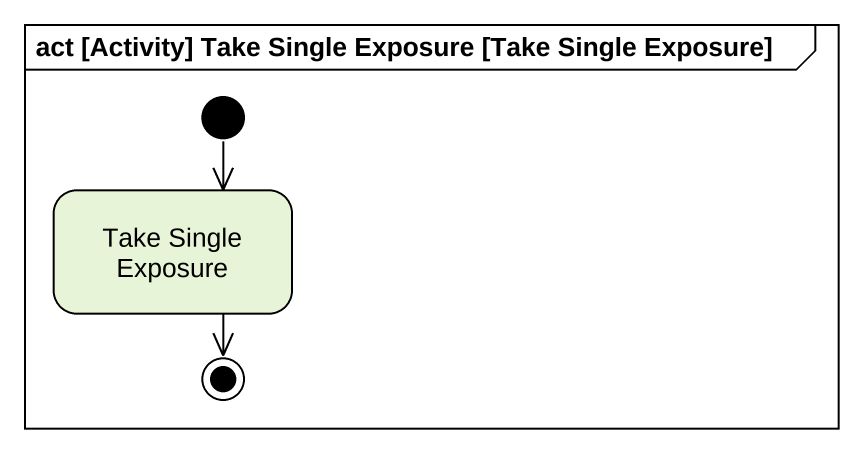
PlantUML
@startuml
mainframe act [Activity] Take Single Exposure [Take Single Exposure]
hide empty description
state "Take Single Exposure" as Take_Single_Exposure
[*] --> Take_Single_Exposure
Take_Single_Exposure --> [*]
@enduml
